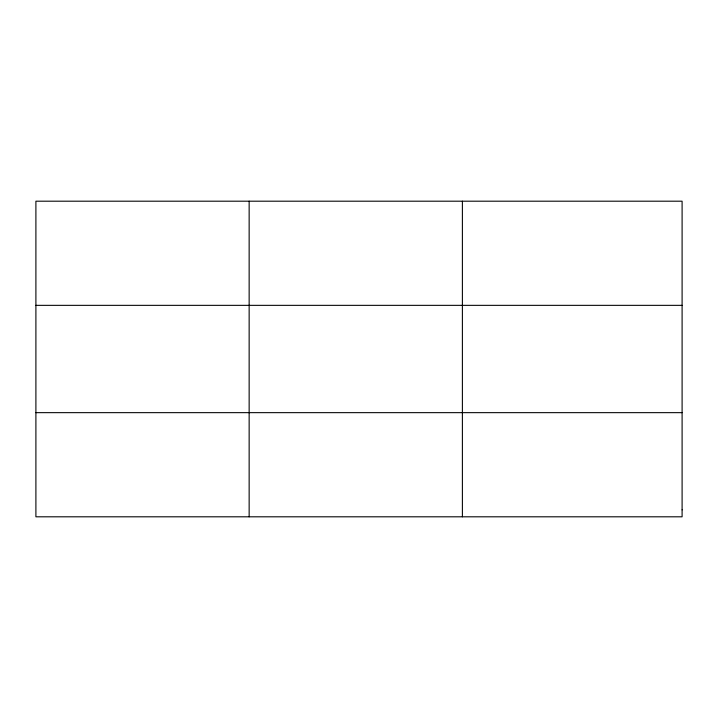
<?xml version="1.0" encoding="UTF-8"?>
<svg xmlns="http://www.w3.org/2000/svg" width="718" height="718" viewBox="0 0 718 718"><rect width="100%" height="100%" fill="white"/><g stroke="black" fill="none" stroke-linecap="round" stroke-linejoin="round"><path stroke-width="1.08" d="M249.146 516.807L249.146 201.193M462.392 516.807L462.392 201.193M35.9 305.347L682.1 305.347M35.9 412.653L682.1 412.653M682.1 509.861L682.1 516.807L35.9 516.807L35.9 201.193L682.1 201.193L682.1 509.861"/></g></svg>
